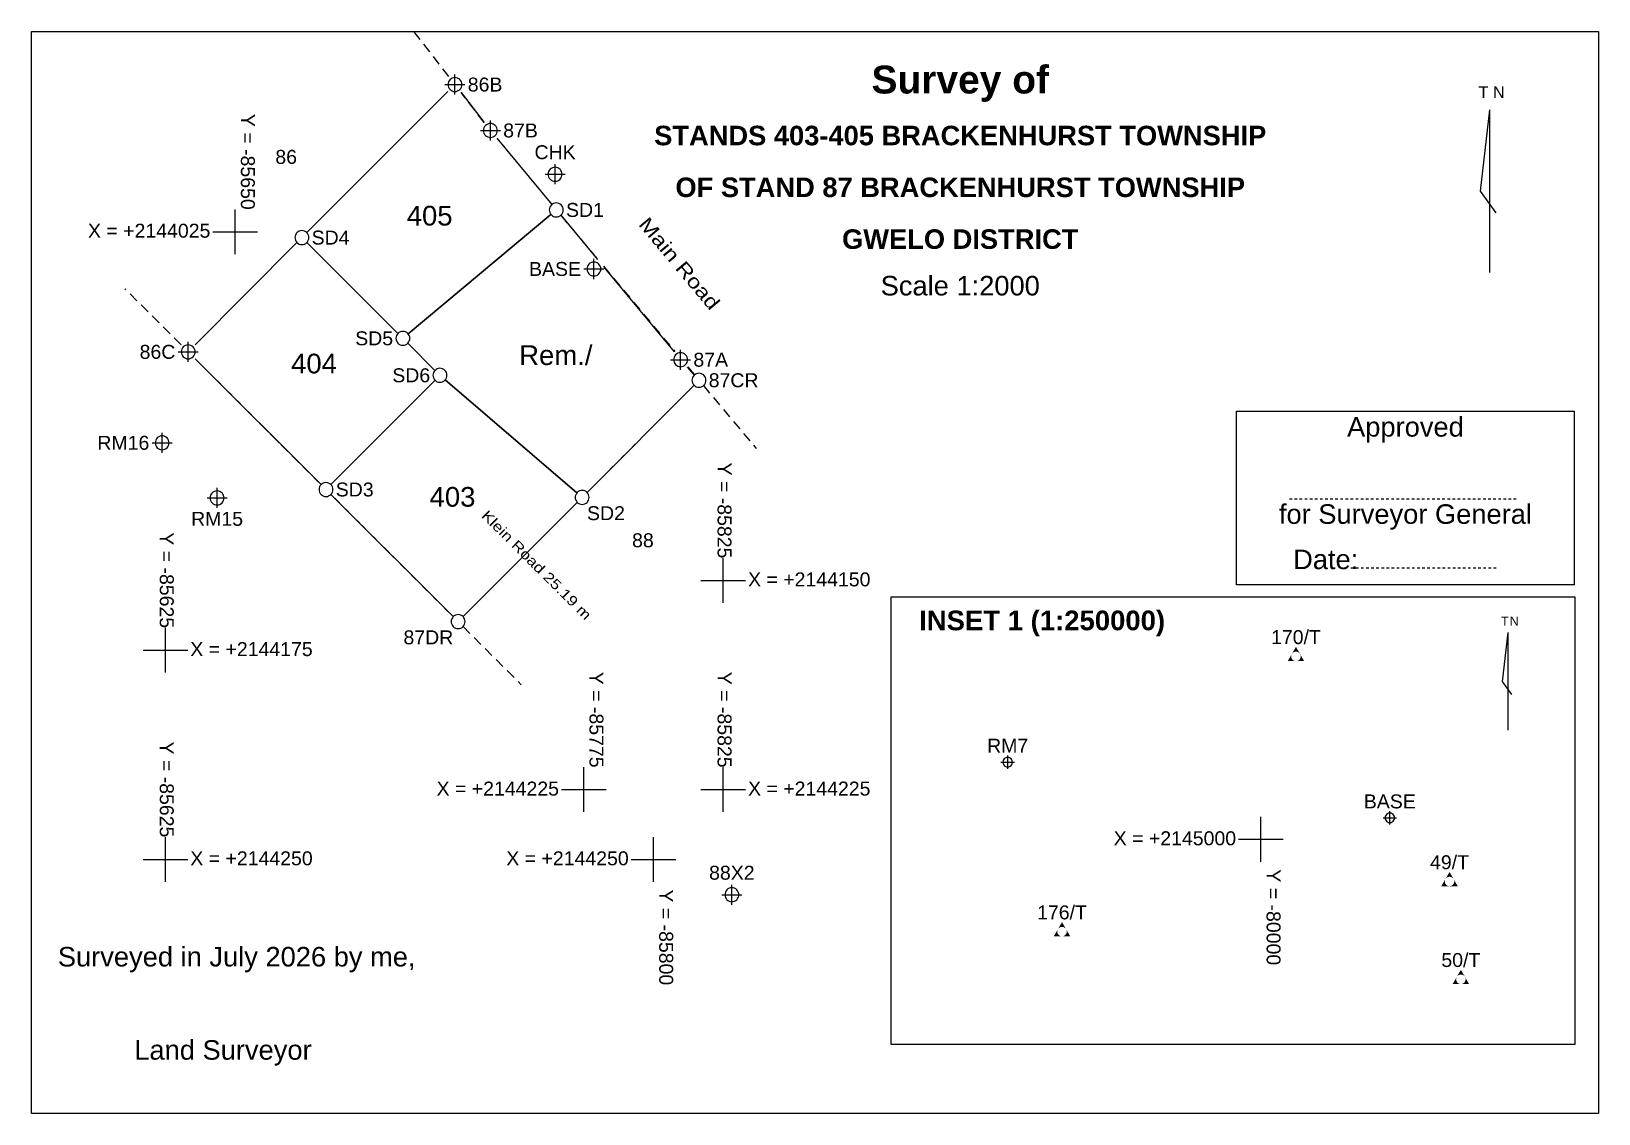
# Model space of a CAD drawing. Header units: metres. Extents: x 85577 to 86139, y -2144341 to -2143953.
import ezdxf
from ezdxf.enums import TextEntityAlignment as Align

# ---------------------------------------------------------------- set-up
doc = ezdxf.new("R2010")
doc.units = ezdxf.units.M
doc.header["$PDMODE"] = 1
doc.linetypes.add('PLANDASH', pattern=[5.588, 3.471333, -2.116667])
doc.linetypes.add('PLANDOT', pattern=[1.827389, 0.931333, -0.896056])
doc.layers.get('0').update_dxf_attribs({"linetype": 'CONTINUOUS'})
for name, color, linetype in [('APPROVAL', 7, 'CONTINUOUS'), ('BEACON-TEXT', 7, 'CONTINUOUS'), ('BEACONS', 7, 'CONTINUOUS'), ('BOUNDARY-EXIST', 7, 'PLANDASH'), ('BOUNDARY-NEW', 7, 'CONTINUOUS'), ('GRID', 7, 'CONTINUOUS'), ('GRID-TEXT', 7, 'CONTINUOUS'), ('INSET', 7, 'CONTINUOUS'), ('NORTH-ARROW', 7, 'CONTINUOUS'), ('PARCEL-TEXT', 7, 'CONTINUOUS'), ('ROAD-TEXT', 7, 'CONTINUOUS'), ('SHEET-BORDER', 7, 'CONTINUOUS'), ('TITLE', 7, 'CONTINUOUS')]:
    doc.layers.add(name, color=color, linetype=linetype)
doc.styles.add('ARIAL', font='arial.ttf')
doc.styles.add('ARIAL-BOLD', font='arialbd.ttf')

# ---------------------------------------------------------------- blocks, each defined once
blk = doc.blocks.new('BCN_RM')
for p, q in [((-3.6, 0), (3.6, 0)), ((0, -3.6), (0, 3.6))]:
    blk.add_line(p, q)
blk.add_lwpolyline([(2.498, 0), (2.450002, 0.487336), (2.307851, 0.955943), (2.077011, 1.387814), (1.766353, 1.766353), (1.387814, 2.077011), (0.955943, 2.307851), (0.487336, 2.450002), (0, 2.498), (-0.487336, 2.450002), (-0.955943, 2.307851), (-1.387814, 2.077011), (-1.766353, 1.766353), (-2.077011, 1.387814), (-2.307851, 0.955943), (-2.450002, 0.487336), (-2.498, 0), (-2.450002, -0.487336), (-2.307851, -0.955943), (-2.077011, -1.387814), (-1.766353, -1.766353), (-1.387814, -2.077011), (-0.955943, -2.307851), (-0.487336, -2.450002), (0, -2.498), (0.487336, -2.450002), (0.955943, -2.307851), (1.387814, -2.077011), (1.766353, -1.766353), (2.077011, -1.387814), (2.307851, -0.955943), (2.450002, -0.487336)], close=True)
blk.add_point((0, 0))
blk = doc.blocks.new('BCN_PLACED')
blk.add_lwpolyline([(2.498, 0), (2.450002, 0.487336), (2.307851, 0.955943), (2.077011, 1.387814), (1.766353, 1.766353), (1.387814, 2.077011), (0.955943, 2.307851), (0.487336, 2.450002), (0, 2.498), (-0.487336, 2.450002), (-0.955943, 2.307851), (-1.387814, 2.077011), (-1.766353, 1.766353), (-2.077011, 1.387814), (-2.307851, 0.955943), (-2.450002, 0.487336), (-2.498, 0), (-2.450002, -0.487336), (-2.307851, -0.955943), (-2.077011, -1.387814), (-1.766353, -1.766353), (-1.387814, -2.077011), (-0.955943, -2.307851), (-0.487336, -2.450002), (0, -2.498), (0.487336, -2.450002), (0.955943, -2.307851), (1.387814, -2.077011), (1.766353, -1.766353), (2.077011, -1.387814), (2.307851, -0.955943), (2.450002, -0.487336)], close=True)
blk.add_point((0, 0))

msp = doc.modelspace()

# ---------------------------------------------------------------- linework, layer by layer
at = {"layer": 'APPROVAL', "linetype": 'PLANDOT'}
for p, q in [((86028.02, -2144120.754498), (86110.231486, -2144120.754498)), ((86050.044324, -2144145.5011), (86102.826757, -2144145.5011))]:
    msp.add_line(p, q, dxfattribs=at)
at = {"layer": 'APPROVAL'}
msp.add_lwpolyline([(86009.090473, -2144089.287512), (86130.148311, -2144089.287512), (86130.148311, -2144151.534593), (86009.090473, -2144151.534593)], close=True, dxfattribs=at)
at = {"layer": 'BOUNDARY-EXIST'}
for p, q in [((85726.590612, -2143969.369966), (85714.127411, -2143953.219777)), ((85739.300612, -2143985.839966), (85730.989388, -2143975.070034)), ((85766.734295, -2144019.084743), (85780.141979, -2144035.086955)), ((85782.072765, -2144037.391369), (85807.646092, -2144067.913404)), ((85630.5931, -2144065.505731), (85610.500892, -2144045.43428)), ((85680.778262, -2144115.639049), (85635.6869, -2144070.594269)), ((85635.6869, -2144070.594269), (85680.778262, -2144115.639049)), ((85812.25134, -2144073.409816), (85814.685705, -2144076.315257)), ((85814.526175, -2144079.998877), (85776.163825, -2144118.471123)), ((85817.894295, -2144080.144743), (85836.841418, -2144102.758335)), ((85728.172735, -2144162.98456), (85684.312781, -2144119.169917)), ((85684.312781, -2144119.169917), (85728.172735, -2144162.98456)), ((85731.707265, -2144166.51544), (85752.579108, -2144187.36572))]:
    msp.add_line(p, q, dxfattribs=at)
at = {"layer": 'BOUNDARY-NEW'}
for p, q in [((85675.676675, -2144025.313969), (85726.243952, -2143974.76512)), ((85730.989388, -2143975.070034), (85739.300612, -2143985.839966)), ((85743.798726, -2143991.460534), (85763.53494, -2144015.247557)), ((85763.214213, -2144018.773048), (85712.035787, -2144061.596952)), ((85712.035787, -2144061.596952), (85763.214213, -2144018.773048)), ((85766.725375, -2144019.092182), (85779.921301, -2144034.991244)), ((85635.679348, -2144065.498195), (85672.147974, -2144028.850669)), ((85708.351451, -2144061.435846), (85675.678549, -2144028.844154)), ((85675.678549, -2144028.844154), (85708.351451, -2144061.435846)), ((85782.134855, -2144037.658237), (85807.400821, -2144068.099842)), ((85711.889013, -2144064.963689), (85721.640987, -2144074.686311)), ((85721.640987, -2144074.686311), (85711.889013, -2144064.963689)), ((85680.782574, -2144115.634721), (85635.68713, -2144070.594037)), ((85812.10142, -2144073.552011), (85814.623681, -2144076.368983)), ((85721.645592, -2144078.218295), (85684.314408, -2144115.631705)), ((85684.314408, -2144115.631705), (85721.645592, -2144078.218295)), ((85725.305074, -2144078.077482), (85772.504926, -2144118.612518)), ((85772.504926, -2144118.612518), (85725.305074, -2144078.077482)), ((85814.526175, -2144079.998877), (85776.163825, -2144118.471123)), ((85728.172902, -2144162.984393), (85684.317098, -2144119.165607)), ((85772.63464, -2144122.007345), (85731.70536, -2144162.982655))]:
    msp.add_line(p, q, dxfattribs=at)
at = {"layer": 'GRID'}
for p, q in [((85650, -2144033.008), (85650, -2144016.992)), ((85641.992, -2144025), (85658.008, -2144025)), ((85825, -2144158.008), (85825, -2144141.992)), ((85816.992, -2144150), (85833.008, -2144150)), ((85625, -2144183.008), (85625, -2144166.992)), ((85616.992, -2144175), (85633.008, -2144175)), ((85775, -2144233.008), (85775, -2144216.992)), ((85825, -2144233.008), (85825, -2144216.992)), ((85766.992, -2144225), (85783.008, -2144225)), ((85816.992, -2144225), (85833.008, -2144225)), ((86017.797622, -2144250.820144), (86017.797622, -2144234.804144)), ((85625, -2144258.008), (85625, -2144241.992)), ((85800, -2144258.008), (85800, -2144241.992)), ((86009.789622, -2144242.812144), (86025.805622, -2144242.812144)), ((85616.992, -2144250), (85633.008, -2144250)), ((85791.992, -2144250), (85808.008, -2144250))]:
    msp.add_line(p, q, dxfattribs=at)
at = {"layer": 'INSET'}
for p, q in [((85924.589622, -2144215.132144), (85929.389622, -2144215.132144)), ((85926.989622, -2144217.532144), (85926.989622, -2144212.732144)), ((86061.613622, -2144235.116144), (86066.413622, -2144235.116144)), ((86064.013622, -2144237.516144), (86064.013622, -2144232.716144))]:
    msp.add_line(p, q, dxfattribs=at)
for points in [[(85885.241622, -2144155.860144), (86130.300203, -2144155.860144), (86130.300203, -2144316.332488), (85885.241622, -2144316.332488)], [(85928.689622, -2144215.132144), (85928.631696, -2144214.692151), (85928.461865, -2144214.282144), (85928.191703, -2144213.930062), (85927.839622, -2144213.6599), (85927.429614, -2144213.49007), (85926.989622, -2144213.432144), (85926.549629, -2144213.49007), (85926.139622, -2144213.6599), (85925.78754, -2144213.930062), (85925.517378, -2144214.282144), (85925.347548, -2144214.692151), (85925.289622, -2144215.132144), (85925.347548, -2144215.572136), (85925.517378, -2144215.982144), (85925.78754, -2144216.334225), (85926.139622, -2144216.604387), (85926.549629, -2144216.774217), (85926.989622, -2144216.832144), (85927.429614, -2144216.774217), (85927.839622, -2144216.604387), (85928.191703, -2144216.334225), (85928.461865, -2144215.982144), (85928.631696, -2144215.572136)], [(86065.713622, -2144235.116144), (86065.655696, -2144234.676151), (86065.485865, -2144234.266144), (86065.215703, -2144233.914062), (86064.863622, -2144233.6439), (86064.453614, -2144233.47407), (86064.013622, -2144233.416144), (86063.573629, -2144233.47407), (86063.163622, -2144233.6439), (86062.81154, -2144233.914062), (86062.541378, -2144234.266144), (86062.371548, -2144234.676151), (86062.313622, -2144235.116144), (86062.371548, -2144235.556136), (86062.541378, -2144235.966144), (86062.81154, -2144236.318225), (86063.163622, -2144236.588387), (86063.573629, -2144236.758217), (86064.013622, -2144236.816144), (86064.453614, -2144236.758217), (86064.863622, -2144236.588387), (86065.215703, -2144236.318225), (86065.485865, -2144235.966144), (86065.655696, -2144235.556136)]]:
    msp.add_lwpolyline(points, close=True, dxfattribs=at)
for points in [[(86029.163493, -2144176.015949), (86028.893321, -2144176.368044), (86029.121098, -2144175.973554), (86028.893321, -2144176.368044)], [(86029.515589, -2144175.745777), (86029.163493, -2144176.015949), (86029.384107, -2144175.518044), (86029.121098, -2144175.973554)], [(86029.925612, -2144175.575939), (86029.515589, -2144175.745777), (86029.743375, -2144174.895822), (86029.384107, -2144175.518044)], [(86030.365622, -2144175.518011), (86029.925612, -2144175.575939), (86030.365622, -2144173.818144), (86029.743375, -2144174.895822)], [(86030.805631, -2144175.575939), (86030.365622, -2144175.518011), (86030.987868, -2144174.895822), (86030.365622, -2144173.818144)], [(86031.215655, -2144175.745777), (86030.805631, -2144175.575939), (86031.347136, -2144175.518044), (86030.987868, -2144174.895822)], [(86031.56775, -2144176.015949), (86031.215655, -2144175.745777), (86031.610145, -2144175.973554), (86031.347136, -2144175.518044)], [(86031.837922, -2144176.368044), (86031.56775, -2144176.015949), (86031.837922, -2144176.368044), (86031.610145, -2144175.973554)], [(86028.723484, -2144177.658087), (86028.893321, -2144178.06811), (86028.04321, -2144177.840366), (86027.421021, -2144178.918144)], [(86028.893321, -2144178.06811), (86029.163493, -2144178.420206), (86027.421021, -2144178.918144), (86028.665555, -2144178.918144)], [(86028.665555, -2144177.218077), (86028.723484, -2144177.658087), (86028.402516, -2144177.218077), (86028.04321, -2144177.840366)], [(86028.723484, -2144176.778068), (86028.665555, -2144177.218077), (86028.66554, -2144176.762542), (86028.402516, -2144177.218077)], [(86028.893321, -2144176.368044), (86028.723484, -2144176.778068), (86028.893321, -2144176.368044), (86028.66554, -2144176.762542)], [(86029.163493, -2144178.420206), (86029.515589, -2144178.690378), (86028.665555, -2144178.918144), (86029.384088, -2144178.918144)], [(86029.515589, -2144178.690378), (86029.925612, -2144178.860215), (86029.384088, -2144178.918144), (86029.91009, -2144178.918144)], [(86029.925612, -2144178.860215), (86030.365622, -2144178.918144), (86029.91009, -2144178.918144), (86030.365622, -2144178.918144)], [(86030.365622, -2144178.918144), (86030.805631, -2144178.860215), (86030.365622, -2144178.918144), (86030.821153, -2144178.918144)], [(86030.805631, -2144178.860215), (86031.215655, -2144178.690378), (86030.821153, -2144178.918144), (86031.347155, -2144178.918144)], [(86031.215655, -2144178.690378), (86031.56775, -2144178.420206), (86031.347155, -2144178.918144), (86032.065688, -2144178.918144)], [(86031.56775, -2144178.420206), (86031.837922, -2144178.06811), (86032.065688, -2144178.918144), (86033.310223, -2144178.918144)], [(86032.007759, -2144176.778068), (86031.837922, -2144176.368044), (86032.065703, -2144176.762542), (86031.837922, -2144176.368044)], [(86031.837922, -2144178.06811), (86032.007759, -2144177.658087), (86033.310223, -2144178.918144), (86032.688034, -2144177.840366)], [(86032.065688, -2144177.218077), (86032.007759, -2144176.778068), (86032.328727, -2144177.218077), (86032.065703, -2144176.762542)], [(86032.007759, -2144177.658087), (86032.065688, -2144177.218077), (86032.688034, -2144177.840366), (86032.328727, -2144177.218077)], [(86085.429622, -2144256.230011), (86084.989612, -2144256.287939), (86085.429622, -2144254.530144), (86084.807375, -2144255.607822)], [(86085.869631, -2144256.287939), (86085.429622, -2144256.230011), (86086.051868, -2144255.607822), (86085.429622, -2144254.530144)], [(86083.787484, -2144258.370087), (86083.957321, -2144258.78011), (86083.10721, -2144258.552366), (86082.485021, -2144259.630144)], [(86083.957321, -2144258.78011), (86084.227493, -2144259.132206), (86082.485021, -2144259.630144), (86083.729555, -2144259.630144)], [(86083.729555, -2144257.930077), (86083.787484, -2144258.370087), (86083.466516, -2144257.930077), (86083.10721, -2144258.552366)], [(86083.787484, -2144257.490068), (86083.729555, -2144257.930077), (86083.72954, -2144257.474542), (86083.466516, -2144257.930077)], [(86083.957321, -2144257.080044), (86083.787484, -2144257.490068), (86083.957321, -2144257.080044), (86083.72954, -2144257.474542)], [(86084.227493, -2144259.132206), (86084.579589, -2144259.402378), (86083.729555, -2144259.630144), (86084.448088, -2144259.630144)], [(86084.227493, -2144256.727949), (86083.957321, -2144257.080044), (86084.185098, -2144256.685554), (86083.957321, -2144257.080044)], [(86084.579589, -2144256.457777), (86084.227493, -2144256.727949), (86084.448107, -2144256.230044), (86084.185098, -2144256.685554)], [(86084.579589, -2144259.402378), (86084.989612, -2144259.572215), (86084.448088, -2144259.630144), (86084.97409, -2144259.630144)], [(86084.989612, -2144256.287939), (86084.579589, -2144256.457777), (86084.807375, -2144255.607822), (86084.448107, -2144256.230044)], [(86084.989612, -2144259.572215), (86085.429622, -2144259.630144), (86084.97409, -2144259.630144), (86085.429622, -2144259.630144)], [(86085.429622, -2144259.630144), (86085.869631, -2144259.572215), (86085.429622, -2144259.630144), (86085.885153, -2144259.630144)], [(86086.279655, -2144256.457777), (86085.869631, -2144256.287939), (86086.411136, -2144256.230044), (86086.051868, -2144255.607822)], [(86085.869631, -2144259.572215), (86086.279655, -2144259.402378), (86085.885153, -2144259.630144), (86086.411155, -2144259.630144)], [(86086.63175, -2144256.727949), (86086.279655, -2144256.457777), (86086.674145, -2144256.685554), (86086.411136, -2144256.230044)], [(86086.279655, -2144259.402378), (86086.63175, -2144259.132206), (86086.411155, -2144259.630144), (86087.129688, -2144259.630144)], [(86086.901922, -2144257.080044), (86086.63175, -2144256.727949), (86086.901922, -2144257.080044), (86086.674145, -2144256.685554)], [(86086.63175, -2144259.132206), (86086.901922, -2144258.78011), (86087.129688, -2144259.630144), (86088.374223, -2144259.630144)], [(86087.071759, -2144257.490068), (86086.901922, -2144257.080044), (86087.129703, -2144257.474542), (86086.901922, -2144257.080044)], [(86086.901922, -2144258.78011), (86087.071759, -2144258.370087), (86088.374223, -2144259.630144), (86087.752034, -2144258.552366)], [(86087.129688, -2144257.930077), (86087.071759, -2144257.490068), (86087.392727, -2144257.930077), (86087.129703, -2144257.474542)], [(86087.071759, -2144258.370087), (86087.129688, -2144257.930077), (86087.752034, -2144258.552366), (86087.392727, -2144257.930077)], [(85944.827484, -2144276.338087), (85944.997321, -2144276.74811), (85944.14721, -2144276.520366), (85943.525021, -2144277.598144)], [(85944.997321, -2144276.74811), (85945.267493, -2144277.100206), (85943.525021, -2144277.598144), (85944.769555, -2144277.598144)], [(85944.769555, -2144275.898077), (85944.827484, -2144276.338087), (85944.506516, -2144275.898077), (85944.14721, -2144276.520366)], [(85944.827484, -2144275.458068), (85944.769555, -2144275.898077), (85944.76954, -2144275.442542), (85944.506516, -2144275.898077)], [(85944.997321, -2144275.048044), (85944.827484, -2144275.458068), (85944.997321, -2144275.048044), (85944.76954, -2144275.442542)], [(85945.267493, -2144277.100206), (85945.619589, -2144277.370378), (85944.769555, -2144277.598144), (85945.488088, -2144277.598144)], [(85945.267493, -2144274.695949), (85944.997321, -2144275.048044), (85945.225098, -2144274.653554), (85944.997321, -2144275.048044)], [(85945.619589, -2144274.425777), (85945.267493, -2144274.695949), (85945.488107, -2144274.198044), (85945.225098, -2144274.653554)], [(85946.029612, -2144274.255939), (85945.619589, -2144274.425777), (85945.847375, -2144273.575822), (85945.488107, -2144274.198044)], [(85946.469622, -2144274.198011), (85946.029612, -2144274.255939), (85946.469622, -2144272.498144), (85945.847375, -2144273.575822)], [(85946.909631, -2144274.255939), (85946.469622, -2144274.198011), (85947.091868, -2144273.575822), (85946.469622, -2144272.498144)], [(85947.319655, -2144274.425777), (85946.909631, -2144274.255939), (85947.451136, -2144274.198044), (85947.091868, -2144273.575822)], [(85947.67175, -2144274.695949), (85947.319655, -2144274.425777), (85947.714145, -2144274.653554), (85947.451136, -2144274.198044)], [(85947.319655, -2144277.370378), (85947.67175, -2144277.100206), (85947.451155, -2144277.598144), (85948.169688, -2144277.598144)], [(85947.941922, -2144275.048044), (85947.67175, -2144274.695949), (85947.941922, -2144275.048044), (85947.714145, -2144274.653554)], [(85947.67175, -2144277.100206), (85947.941922, -2144276.74811), (85948.169688, -2144277.598144), (85949.414223, -2144277.598144)], [(85948.111759, -2144275.458068), (85947.941922, -2144275.048044), (85948.169703, -2144275.442542), (85947.941922, -2144275.048044)], [(85947.941922, -2144276.74811), (85948.111759, -2144276.338087), (85949.414223, -2144277.598144), (85948.792034, -2144276.520366)], [(85948.169688, -2144275.898077), (85948.111759, -2144275.458068), (85948.432727, -2144275.898077), (85948.169703, -2144275.442542)], [(85948.111759, -2144276.338087), (85948.169688, -2144275.898077), (85948.792034, -2144276.520366), (85948.432727, -2144275.898077)], [(85945.619589, -2144277.370378), (85946.029612, -2144277.540215), (85945.488088, -2144277.598144), (85946.01409, -2144277.598144)], [(85946.029612, -2144277.540215), (85946.469622, -2144277.598144), (85946.01409, -2144277.598144), (85946.469622, -2144277.598144)], [(85946.469622, -2144277.598144), (85946.909631, -2144277.540215), (85946.469622, -2144277.598144), (85946.925153, -2144277.598144)], [(85946.909631, -2144277.540215), (85947.319655, -2144277.370378), (85946.925153, -2144277.598144), (85947.451155, -2144277.598144)], [(86087.851484, -2144293.418087), (86088.021321, -2144293.82811), (86087.17121, -2144293.600366), (86086.549021, -2144294.678144)], [(86088.021321, -2144293.82811), (86088.291493, -2144294.180206), (86086.549021, -2144294.678144), (86087.793555, -2144294.678144)], [(86087.793555, -2144292.978077), (86087.851484, -2144293.418087), (86087.530516, -2144292.978077), (86087.17121, -2144293.600366)], [(86087.851484, -2144292.538068), (86087.793555, -2144292.978077), (86087.79354, -2144292.522542), (86087.530516, -2144292.978077)], [(86088.021321, -2144292.128044), (86087.851484, -2144292.538068), (86088.021321, -2144292.128044), (86087.79354, -2144292.522542)], [(86088.291493, -2144291.775949), (86088.021321, -2144292.128044), (86088.249098, -2144291.733554), (86088.021321, -2144292.128044)], [(86088.643589, -2144291.505777), (86088.291493, -2144291.775949), (86088.512107, -2144291.278044), (86088.249098, -2144291.733554)], [(86089.053612, -2144291.335939), (86088.643589, -2144291.505777), (86088.871375, -2144290.655822), (86088.512107, -2144291.278044)], [(86089.493622, -2144291.278011), (86089.053612, -2144291.335939), (86089.493622, -2144289.578144), (86088.871375, -2144290.655822)], [(86089.933631, -2144291.335939), (86089.493622, -2144291.278011), (86090.115868, -2144290.655822), (86089.493622, -2144289.578144)], [(86090.343655, -2144291.505777), (86089.933631, -2144291.335939), (86090.475136, -2144291.278044), (86090.115868, -2144290.655822)], [(86090.69575, -2144291.775949), (86090.343655, -2144291.505777), (86090.738145, -2144291.733554), (86090.475136, -2144291.278044)], [(86090.965922, -2144292.128044), (86090.69575, -2144291.775949), (86090.965922, -2144292.128044), (86090.738145, -2144291.733554)], [(86090.69575, -2144294.180206), (86090.965922, -2144293.82811), (86091.193688, -2144294.678144), (86092.438223, -2144294.678144)], [(86091.135759, -2144292.538068), (86090.965922, -2144292.128044), (86091.193703, -2144292.522542), (86090.965922, -2144292.128044)], [(86090.965922, -2144293.82811), (86091.135759, -2144293.418087), (86092.438223, -2144294.678144), (86091.816034, -2144293.600366)], [(86091.193688, -2144292.978077), (86091.135759, -2144292.538068), (86091.456727, -2144292.978077), (86091.193703, -2144292.522542)], [(86091.135759, -2144293.418087), (86091.193688, -2144292.978077), (86091.816034, -2144293.600366), (86091.456727, -2144292.978077)], [(86088.291493, -2144294.180206), (86088.643589, -2144294.450378), (86087.793555, -2144294.678144), (86088.512088, -2144294.678144)], [(86088.643589, -2144294.450378), (86089.053612, -2144294.620215), (86088.512088, -2144294.678144), (86089.03809, -2144294.678144)], [(86089.053612, -2144294.620215), (86089.493622, -2144294.678144), (86089.03809, -2144294.678144), (86089.493622, -2144294.678144)], [(86089.493622, -2144294.678144), (86089.933631, -2144294.620215), (86089.493622, -2144294.678144), (86089.949153, -2144294.678144)], [(86089.933631, -2144294.620215), (86090.343655, -2144294.450378), (86089.949153, -2144294.678144), (86090.475155, -2144294.678144)], [(86090.343655, -2144294.450378), (86090.69575, -2144294.180206), (86090.475155, -2144294.678144), (86091.193688, -2144294.678144)]]:
    msp.add_solid(points, dxfattribs=at)
at = {"layer": 'NORTH-ARROW'}
for points in [[(86099.769932, -2143981.261866), (86096.406471, -2144010.411866)], [(86099.769932, -2143981.261866), (86099.769932, -2144039.561866)], [(86096.406471, -2144010.411866), (86102.01224, -2144018.259943)], [(86106.300203, -2144168.700144), (86104.282126, -2144186.190144)], [(86106.300203, -2144168.700144), (86106.300203, -2144203.680144)], [(86104.282126, -2144186.190144), (86107.645587, -2144190.89899)]]:
    msp.add_lwpolyline(points, dxfattribs=at)
at = {"layer": 'SHEET-BORDER'}
msp.add_lwpolyline([(85576.901081, -2143953.153349), (86138.901081, -2143953.153349), (86138.901081, -2144341.153349), (85576.901081, -2144341.153349)], close=True, dxfattribs=at)

# ---------------------------------------------------------------- block references
at = {"layer": 'BEACONS'}
for name, p in [('BCN_RM', (85728.79, -2143972.22)), ('BCN_RM', (85741.5, -2143988.69)), ('BCN_RM', (85764.7, -2144004.38)), ('BCN_PLACED', (85765.13, -2144017.17)), ('BCN_PLACED', (85673.91, -2144027.08)), ('BCN_RM', (85778.6, -2144038.34)), ('BCN_PLACED', (85710.12, -2144063.2)), ('BCN_RM', (85633.14, -2144068.05)), ('BCN_RM', (85809.7, -2144070.87)), ('BCN_PLACED', (85723.41, -2144076.45)), ('BCN_PLACED', (85816.29, -2144078.23)), ('BCN_RM', (85623.81, -2144100.66)), ('BCN_RM', (85643.5, -2144120.41)), ('BCN_PLACED', (85682.55, -2144117.4)), ('BCN_PLACED', (85774.4, -2144120.24)), ('BCN_PLACED', (85729.94, -2144164.75)), ('BCN_RM', (85828.08, -2144262.68))]:
    msp.add_blockref(name, p, dxfattribs=at)

# ---------------------------------------------------------------- texts
at = {"layer": 'APPROVAL', "color": 7, "style": 'ARIAL'}
for s, p in [('Approved', (86069.619392, -2144098.439856)), ('for Surveyor General', (86069.619392, -2144129.702632))]:
    msp.add_text(s, height=7, dxfattribs=at).set_placement(p, align=Align.CENTER)
msp.add_text('Date:', height=7, dxfattribs=at).set_placement((86029.349054, -2144145.946651))
at = {"layer": 'BEACON-TEXT', "color": 7, "style": 'ARIAL'}
for s, p in [('86B', (85733.39, -2143974.72)), ('87B', (85746.1, -2143991.19)), ('SD1', (85768.628, -2144019.67)), ('SD4', (85677.408, -2144029.58)), ('87A', (85814.3, -2144073.37)), ('87CR', (85819.788, -2144080.73)), ('SD3', (85686.048, -2144119.9)), ('SD2', (85776.149, -2144128.3882))]:
    msp.add_text(s, height=5, dxfattribs=at).set_placement(p)
for s, p in [('CHK', (85764.7, -2143998.98)), ('RM15', (85643.5, -2144130.41)), ('88X2', (85828.08, -2144257.28))]:
    msp.add_text(s, height=5, dxfattribs=at).set_placement(p, align=Align.CENTER)
for s, p in [('BASE', (85774, -2144040.84)), ('SD5', (85706.622, -2144065.7)), ('86C', (85628.54, -2144070.55)), ('SD6', (85719.912, -2144078.95)), ('RM16', (85619.21, -2144103.16)), ('87DR', (85728.191, -2144172.8982))]:
    msp.add_text(s, height=5, dxfattribs=at).set_placement(p, align=Align.RIGHT)
at = {"layer": 'GRID-TEXT', "color": 7, "style": 'ARIAL'}
for s, p in [('Y = -85650', (85652.04, -2143982.74)), ('Y = -85825', (85822.96, -2144107.74)), ('Y = -85625', (85622.96, -2144132.74)), ('Y = -85775', (85777.04, -2144182.74)), ('Y = -85825', (85822.96, -2144182.74)), ('Y = -85625', (85622.96, -2144207.74)), ('Y = -80000', (86019.837622, -2144253.572144)), ('Y = -85800', (85802.04, -2144260.76))]:
    msp.add_text(s, height=5, rotation=-90, dxfattribs=at).set_placement(p)
for s, p in [('X = +2144025', (85641.1, -2144027.12)), ('X = +2144225', (85766.1, -2144227.12)), ('X = +2145000', (86008.897622, -2144244.932144)), ('X = +2144250', (85791.1, -2144252.12))]:
    msp.add_text(s, height=5, dxfattribs=at).set_placement(p, align=Align.RIGHT)
for s, p in [('X = +2144150', (85833.9, -2144152.12)), ('X = +2144175', (85633.9, -2144177.12)), ('X = +2144225', (85833.9, -2144227.12)), ('X = +2144250', (85633.9, -2144252.12))]:
    msp.add_text(s, height=5, dxfattribs=at).set_placement(p)
at = {"layer": 'INSET', "color": 7, "style": 'ARIAL-BOLD'}
msp.add_text('INSET 1 (1:250000)', height=7.055556, dxfattribs=at).set_placement((85895.241622, -2144167.860144))
at = {"layer": 'INSET', "color": 7, "style": 'ARIAL'}
for s, p in [('170/T', (86030.365622, -2144172.818144)), ('RM7', (85926.989622, -2144211.732144)), ('BASE', (86064.013622, -2144231.716144)), ('49/T', (86085.429622, -2144253.530144)), ('176/T', (85946.469622, -2144271.498144)), ('50/T', (86089.493622, -2144288.578144))]:
    msp.add_text(s, height=5, dxfattribs=at).set_placement(p, align=Align.CENTER)
at = {"layer": 'NORTH-ARROW', "color": 7, "style": 'ARIAL'}
for s, height, p in [('T', 4.24, (86095.769932, -2143977.057608)), ('N', 4.24, (86100.969932, -2143977.057608)), ('T', 3.2, (86103.900203, -2144166.177589)), ('N', 3.2, (86107.020203, -2144166.177589))]:
    msp.add_text(s, height=height, dxfattribs=at).set_placement(p)
at = {"layer": 'PARCEL-TEXT', "color": 7, "style": 'ARIAL'}
for s, height, p in [('86', 5, (85668.269614, -2144000.659952)), ('405', 7.055556, (85719.722453, -2144022.761445)), ('404', 7.055556, (85678.258973, -2144075.770901)), ('Rem./', 7.055556, (85764.974358, -2144072.764529)), ('403', 7.055556, (85727.920411, -2144123.555821)), ('88', 5, (85796.2, -2144138.1))]:
    msp.add_text(s, height=height, dxfattribs=at).set_placement(p, align=Align.CENTER)
at = {"layer": 'ROAD-TEXT', "color": 7, "style": 'ARIAL', "width": 1.2}
for s, height, rotation, p in [('Main Road', 5, -50.041557, (85794.349335, -2144022.459252)), ('Klein Road 25.19 m', 3.6, -44.97039, (85738.047304, -2144127.052071))]:
    msp.add_text(s, height=height, rotation=rotation, dxfattribs=at).set_placement(p)
at = {"layer": 'TITLE', "color": 7}
for s, height, style, p in [('Survey of', 10, 'ARIAL-BOLD', (85909.981014, -2143975.430861)), ('STANDS 403-405 BRACKENHURST TOWNSHIP', 7, 'ARIAL-BOLD', (85909.981014, -2143993.995455)), ('OF STAND 87 BRACKENHURST TOWNSHIP', 7, 'ARIAL-BOLD', (85909.981014, -2144012.560048)), ('GWELO DISTRICT', 7, 'ARIAL-BOLD', (85909.981014, -2144031.124641)), ('Scale 1:2000', 7, 'ARIAL', (85909.981014, -2144047.832775))]:
    msp.add_text(s, height=height, dxfattribs=dict(at, style=style)).set_placement(p, align=Align.CENTER)
at = {"layer": 'TITLE', "color": 7, "style": 'ARIAL'}
for s, p in [('Surveyed in July 2026 by me,', (85586.394324, -2144288.392775)), ('Land Surveyor', (85613.810811, -2144321.809043))]:
    msp.add_text(s, height=7, dxfattribs=at).set_placement(p)

doc.saveas('drawing.dxf')
